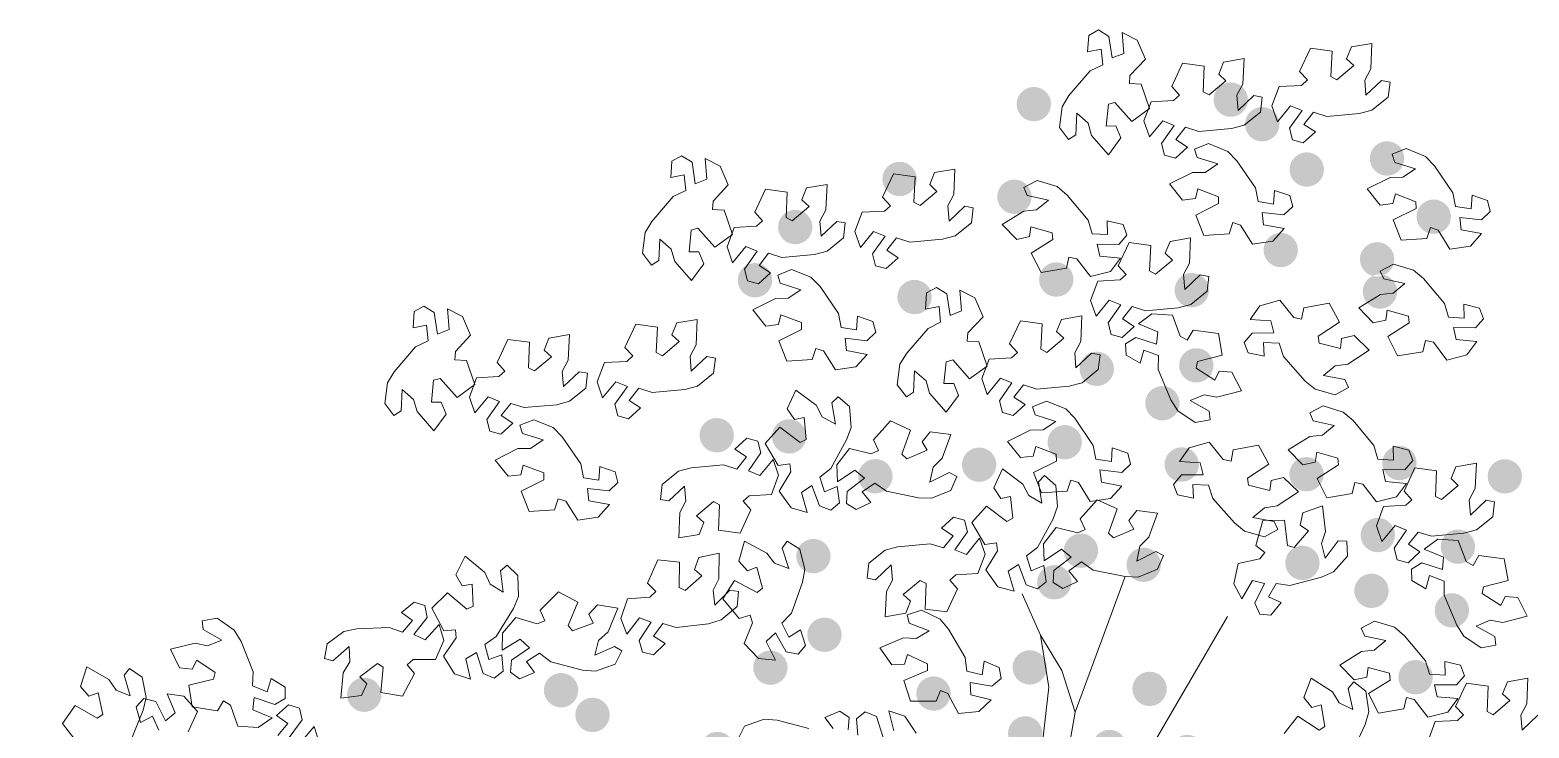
# Model space of a CAD drawing. Header units: millimetres. Extents: x 935 to 13922, y 3203 to 7816.
# Drawn here: x 5801.2 to 5955.5, y 3339.5 to 3411.3 of the extents above; entities that cross this region are included whole.
import ezdxf

# ---------------------------------------------------------------- set-up
doc = ezdxf.new("R2010")
doc.units = ezdxf.units.MM
doc.layers.add('ALBERI frutti - Fruit', color=7, linetype='Continuous', lineweight=5, true_color=0xfd8930)
doc.layers.add('Albero_tronco', color=7, linetype='Continuous', lineweight=5, true_color=0x846648)
doc.layers.add('ALBERO - TREE', color=96, linetype='Continuous', lineweight=5)

msp = doc.modelspace()

# ---------------------------------------------------------------- hatches: boundary and pattern name
at = {"layer": 'ALBERI frutti - Fruit', "lineweight": 30}
h = msp.add_hatch(color=256, dxfattribs=at)
h.dxf.hatch_style = 1
edge = h.paths.add_edge_path()
edge.add_arc((5879.35, 3369.49), 1.77, 0, 360)
edge = h.paths.add_edge_path()
edge.add_arc((5871.9, 3369.61), 1.77, 0, 360)
edge = h.paths.add_edge_path()
edge.add_arc((5881.85, 3357.17), 1.77, 0, 360)
edge = h.paths.add_edge_path()
edge.add_arc((5882.99, 3349.08), 1.77, 0, 360)
edge = h.paths.add_edge_path()
edge.add_arc((5906.65, 3354.48), 1.77, 0, 360)
edge = h.paths.add_edge_path()
edge.add_arc((5909.39, 3357.73), 1.77, 0, 360)
edge = h.paths.add_edge_path()
edge.add_arc((5894.21, 3343.03), 1.77, 0, 360)
edge = h.paths.add_edge_path()
edge.add_arc((5899.33, 3332.18), 1.77, 0, 360)
edge = h.paths.add_edge_path()
edge.add_arc((5903.65, 3338.93), 1.77, 0, 360)
edge = h.paths.add_edge_path()
edge.add_arc((5904.12, 3345.72), 1.77, 0, 360)
edge = h.paths.add_edge_path()
edge.add_arc((5939.3, 3353.6), 1.77, 0, 360)
edge = h.paths.add_edge_path()
edge.add_arc((5943.84, 3344.71), 1.77, 0, 360)
edge = h.paths.add_edge_path()
edge.add_arc((5947.58, 3351.59), 1.77, 0, 360)
edge = h.paths.add_edge_path()
edge.add_arc((5948.2, 3358.14), 1.77, 0, 360)
edge = h.paths.add_edge_path()
edge.add_arc((5939.95, 3359.34), 1.77, 0, 360)
edge = h.paths.add_edge_path()
edge.add_arc((5953.03, 3365.38), 1.77, 0, 360)
edge = h.paths.add_edge_path()
edge.add_arc((5942.18, 3366.75), 1.77, 0, 360)
edge = h.paths.add_edge_path()
edge.add_arc((5932.61, 3365.6), 1.77, 0, 360)
edge = h.paths.add_edge_path()
edge.add_arc((5917.78, 3372.9), 1.77, 0, 360)
edge = h.paths.add_edge_path()
edge.add_arc((5921.27, 3376.8), 1.77, 0, 360)
edge = h.paths.add_edge_path()
edge.add_arc((5940.17, 3384.4), 1.77, 0, 360)
edge = h.paths.add_edge_path()
edge.add_arc((5945.71, 3392.1), 1.77, 0, 360)
edge = h.paths.add_edge_path()
edge.add_arc((5939.88, 3387.71), 1.77, 0, 360)
edge = h.paths.add_edge_path()
edge.add_arc((5929.96, 3388.67), 1.77, 0, 360)
edge = h.paths.add_edge_path()
edge.add_arc((5924.81, 3404.14), 1.77, 0, 360)
edge = h.paths.add_edge_path()
edge.add_arc((5928.05, 3401.61), 1.77, 0, 360)
edge = h.paths.add_edge_path()
edge.add_arc((5932.64, 3396.95), 1.77, 0, 360)
edge = h.paths.add_edge_path()
edge.add_arc((5940.9, 3398.09), 1.77, 0, 360)
edge = h.paths.add_edge_path()
edge.add_arc((5902.54, 3394.15), 1.77, 0, 360)
edge = h.paths.add_edge_path()
edge.add_arc((5906.85, 3385.63), 1.77, 0, 360)
edge = h.paths.add_edge_path()
edge.add_arc((5911.02, 3376.44), 1.77, 0, 360)
edge = h.paths.add_edge_path()
edge.add_arc((5920.8, 3384.54), 1.77, 0, 360)
edge = h.paths.add_edge_path()
edge.add_arc((5898.91, 3366.58), 1.77, 0, 360)
edge = h.paths.add_edge_path()
edge.add_arc((5907.72, 3368.89), 1.77, 0, 360)
edge = h.paths.add_edge_path()
edge.add_arc((5915.85, 3356.28), 1.77, 0, 360)
edge = h.paths.add_edge_path()
edge.add_arc((5916.46, 3343.51), 1.77, 0, 360)
edge = h.paths.add_edge_path()
edge.add_arc((5920.34, 3337.01), 1.77, 0, 360)
edge = h.paths.add_edge_path()
edge.add_arc((5930.28, 3334.83), 1.77, 0, 360)
edge = h.paths.add_edge_path()
edge.add_arc((5920.91, 3327.54), 1.77, 0, 360)
edge = h.paths.add_edge_path()
edge.add_arc((5912.33, 3337.53), 1.77, 0, 360)
edge = h.paths.add_edge_path()
edge.add_arc((5911.01, 3329.88), 1.77, 0, 360)
edge = h.paths.add_edge_path()
edge.add_arc((5888.23, 3365.39), 1.77, 0, 360)
edge = h.paths.add_edge_path()
edge.add_arc((5919.76, 3366.6), 1.77, 0, 360)
edge = h.paths.add_edge_path()
edge.add_arc((5932.19, 3356.47), 1.77, 0, 360)
edge = h.paths.add_edge_path()
edge.add_arc((5879.98, 3391.03), 1.77, 0, 360)
edge = h.paths.add_edge_path()
edge.add_arc((5875.83, 3385.56), 1.77, 0, 360)
edge = h.paths.add_edge_path()
edge.add_arc((5892.26, 3383.83), 1.77, 0, 360)
edge = h.paths.add_edge_path()
edge.add_arc((5890.72, 3395.98), 1.77, 0, 360)
edge = h.paths.add_edge_path()
edge.add_arc((5904.54, 3403.68), 1.77, 0, 360)
edge = h.paths.add_edge_path()
edge.add_arc((5877.42, 3345.69), 1.77, 0, 360)
h = msp.add_hatch(color=256, dxfattribs=at)
h.dxf.hatch_style = 1
edge = h.paths.add_edge_path()
edge.add_arc((5810.41, 3308.72), 1.77, 0, 360)
edge = h.paths.add_edge_path()
edge.add_arc((5802.96, 3308.83), 1.77, 0, 360)
edge = h.paths.add_edge_path()
edge.add_arc((5812.91, 3296.4), 1.77, 0, 360)
edge = h.paths.add_edge_path()
edge.add_arc((5814.05, 3288.3), 1.77, 0, 360)
edge = h.paths.add_edge_path()
edge.add_arc((5837.71, 3293.7), 1.77, 0, 360)
edge = h.paths.add_edge_path()
edge.add_arc((5840.45, 3296.95), 1.77, 0, 360)
edge = h.paths.add_edge_path()
edge.add_arc((5825.27, 3282.25), 1.77, 0, 360)
edge = h.paths.add_edge_path()
edge.add_arc((5830.4, 3271.41), 1.77, 0, 360)
edge = h.paths.add_edge_path()
edge.add_arc((5834.71, 3278.16), 1.77, 0, 360)
edge = h.paths.add_edge_path()
edge.add_arc((5835.19, 3284.94), 1.77, 0, 360)
edge = h.paths.add_edge_path()
edge.add_arc((5870.36, 3292.83), 1.77, 0, 360)
edge = h.paths.add_edge_path()
edge.add_arc((5874.9, 3283.94), 1.77, 0, 360)
edge = h.paths.add_edge_path()
edge.add_arc((5878.64, 3290.81), 1.77, 0, 360)
edge = h.paths.add_edge_path()
edge.add_arc((5879.26, 3297.36), 1.77, 0, 360)
edge = h.paths.add_edge_path()
edge.add_arc((5871.01, 3298.56), 1.77, 0, 360)
edge = h.paths.add_edge_path()
edge.add_arc((5884.09, 3304.61), 1.77, 0, 360)
edge = h.paths.add_edge_path()
edge.add_arc((5873.24, 3305.97), 1.77, 0, 360)
edge = h.paths.add_edge_path()
edge.add_arc((5863.67, 3304.83), 1.77, 0, 360)
edge = h.paths.add_edge_path()
edge.add_arc((5848.85, 3312.13), 1.77, 0, 360)
edge = h.paths.add_edge_path()
edge.add_arc((5852.33, 3316.02), 1.77, 0, 360)
edge = h.paths.add_edge_path()
edge.add_arc((5871.23, 3323.63), 1.77, 0, 360)
edge = h.paths.add_edge_path()
edge.add_arc((5876.77, 3331.33), 1.77, 0, 360)
edge = h.paths.add_edge_path()
edge.add_arc((5870.94, 3326.93), 1.77, 0, 360)
edge = h.paths.add_edge_path()
edge.add_arc((5861.02, 3327.89), 1.77, 0, 360)
edge = h.paths.add_edge_path()
edge.add_arc((5855.87, 3343.37), 1.77, 0, 360)
edge = h.paths.add_edge_path()
edge.add_arc((5859.11, 3340.83), 1.77, 0, 360)
edge = h.paths.add_edge_path()
edge.add_arc((5863.71, 3336.18), 1.77, 0, 360)
edge = h.paths.add_edge_path()
edge.add_arc((5871.96, 3337.32), 1.77, 0, 360)
edge = h.paths.add_edge_path()
edge.add_arc((5833.6, 3333.37), 1.77, 0, 360)
edge = h.paths.add_edge_path()
edge.add_arc((5837.91, 3324.85), 1.77, 0, 360)
edge = h.paths.add_edge_path()
edge.add_arc((5842.08, 3315.66), 1.77, 0, 360)
edge = h.paths.add_edge_path()
edge.add_arc((5851.86, 3323.76), 1.77, 0, 360)
edge = h.paths.add_edge_path()
edge.add_arc((5829.98, 3305.81), 1.77, 0, 360)
edge = h.paths.add_edge_path()
edge.add_arc((5838.78, 3308.11), 1.77, 0, 360)
edge = h.paths.add_edge_path()
edge.add_arc((5846.91, 3295.51), 1.77, 0, 360)
edge = h.paths.add_edge_path()
edge.add_arc((5847.52, 3282.73), 1.77, 0, 360)
edge = h.paths.add_edge_path()
edge.add_arc((5851.4, 3276.24), 1.77, 0, 360)
edge = h.paths.add_edge_path()
edge.add_arc((5861.34, 3274.06), 1.77, 0, 360)
edge = h.paths.add_edge_path()
edge.add_arc((5851.97, 3266.76), 1.77, 0, 360)
edge = h.paths.add_edge_path()
edge.add_arc((5843.39, 3276.76), 1.77, 0, 360)
edge = h.paths.add_edge_path()
edge.add_arc((5842.07, 3269.11), 1.77, 0, 360)
edge = h.paths.add_edge_path()
edge.add_arc((5819.3, 3304.62), 1.77, 0, 360)
edge = h.paths.add_edge_path()
edge.add_arc((5850.82, 3305.83), 1.77, 0, 360)
edge = h.paths.add_edge_path()
edge.add_arc((5863.26, 3295.69), 1.77, 0, 360)
edge = h.paths.add_edge_path()
edge.add_arc((5811.04, 3330.25), 1.77, 0, 360)
edge = h.paths.add_edge_path()
edge.add_arc((5806.89, 3324.79), 1.77, 0, 360)
edge = h.paths.add_edge_path()
edge.add_arc((5823.32, 3323.05), 1.77, 0, 360)
edge = h.paths.add_edge_path()
edge.add_arc((5821.78, 3335.21), 1.77, 0, 360)
edge = h.paths.add_edge_path()
edge.add_arc((5835.61, 3342.91), 1.77, 0, 360)
edge = h.paths.add_edge_path()
edge.add_arc((5808.49, 3284.91), 1.77, 0, 360)

# ---------------------------------------------------------------- linework, layer by layer
at = {"layer": 'ALBERO - TREE', "lineweight": 9}
for points in [[(5907.18, 3401.27), (5907.45, 3403.4), (5908.14, 3404.56), (5910.34, 3407.11), (5911.63, 3407.74), (5911.48, 3409.34), (5910.08, 3409.07), (5910.19, 3410.75), (5911.21, 3411.31), (5912.27, 3410.65), (5912.27, 3410.65), (5912.61, 3408.43), (5913.79, 3408.9), (5913.63, 3411.04), (5915.17, 3410.25), (5916.02, 3408.3), (5914.44, 3406.62), (5914.39, 3405.79), (5915.58, 3405.72), (5915.58, 3405.72), (5916.44, 3403.23), (5914.62, 3401.89), (5912.89, 3403.86), (5912.21, 3403.66), (5911.97, 3401.41), (5912.99, 3401.43), (5913.49, 3400.2), (5912.22, 3398.47), (5910.49, 3400.44), (5910.13, 3401.71), (5908.96, 3402.74), (5908.86, 3400.52), (5908.11, 3400.04)], [(5941.03, 3404.41), (5939.35, 3403.07), (5938.05, 3402.72), (5934.7, 3402.42), (5933.33, 3402.86), (5932.34, 3401.6), (5933.52, 3400.82), (5932.28, 3399.69), (5931.16, 3399.99), (5930.85, 3401.2), (5930.85, 3401.2), (5932.15, 3403.04), (5930.97, 3403.52), (5929.61, 3401.87), (5929.04, 3403.51), (5929.79, 3405.5), (5932.09, 3405.61), (5932.7, 3406.17), (5931.9, 3407.05), (5931.9, 3407.05), (5933.01, 3409.44), (5935.25, 3409.14), (5935.13, 3406.52), (5935.75, 3406.19), (5937.49, 3407.65), (5936.74, 3408.34), (5937.24, 3409.57), (5939.35, 3409.93), (5939.22, 3407.31), (5938.6, 3406.15), (5938.73, 3404.6), (5940.34, 3406.12), (5941.21, 3405.95)], [(5927.87, 3402.85), (5926.19, 3401.51), (5924.89, 3401.16), (5921.54, 3400.85), (5920.17, 3401.3), (5919.17, 3400.04), (5920.36, 3399.26), (5919.12, 3398.13), (5918, 3398.43), (5917.69, 3399.64), (5917.69, 3399.64), (5918.99, 3401.48), (5917.81, 3401.96), (5916.44, 3400.31), (5915.88, 3401.95), (5916.63, 3403.93), (5918.92, 3404.05), (5919.54, 3404.61), (5918.73, 3405.49), (5918.73, 3405.49), (5919.85, 3407.88), (5922.09, 3407.58), (5921.97, 3404.96), (5922.59, 3404.63), (5924.32, 3406.08), (5923.58, 3406.78), (5924.07, 3408.01), (5926.18, 3408.37), (5926.06, 3405.75), (5925.44, 3404.59), (5925.57, 3403.03), (5927.18, 3404.56), (5928.05, 3404.39)], [(5864.25, 3388.33), (5864.52, 3390.46), (5865.22, 3391.62), (5867.42, 3394.16), (5868.71, 3394.8), (5868.55, 3396.39), (5867.16, 3396.13), (5867.27, 3397.8), (5868.28, 3398.37), (5869.35, 3397.71), (5869.35, 3397.71), (5869.69, 3395.49), (5870.87, 3395.96), (5870.7, 3398.1), (5872.25, 3397.31), (5873.09, 3395.36), (5871.52, 3393.68), (5871.46, 3392.85), (5872.66, 3392.78), (5872.66, 3392.78), (5873.51, 3390.28), (5871.7, 3388.95), (5869.96, 3390.91), (5869.28, 3390.72), (5869.05, 3388.47), (5870.07, 3388.48), (5870.56, 3387.26), (5869.3, 3385.53), (5867.57, 3387.5), (5867.21, 3388.76), (5866.03, 3389.8), (5865.93, 3387.58), (5865.19, 3387.1)], [(5922.53, 3399.62), (5924.51, 3398.81), (5925.45, 3397.84), (5927.35, 3395.06), (5927.63, 3393.65), (5929.21, 3393.39), (5929.32, 3394.8), (5930.9, 3394.27), (5931.19, 3393.15), (5930.28, 3392.29), (5930.28, 3392.29), (5928.04, 3392.53), (5928.19, 3391.26), (5930.3, 3390.88), (5929.14, 3389.59), (5927.04, 3389.27), (5925.83, 3391.22), (5925.03, 3391.49), (5924.66, 3390.35), (5924.66, 3390.35), (5922.03, 3390.17), (5921.21, 3392.27), (5923.55, 3393.44), (5923.54, 3394.14), (5921.42, 3394.95), (5921.18, 3393.96), (5919.86, 3393.8), (5918.52, 3395.47), (5920.87, 3396.63), (5922.18, 3396.65), (5923.48, 3397.52), (5921.37, 3398.19), (5921.09, 3399.03)], [(5942.86, 3399.11), (5944.85, 3398.3), (5945.79, 3397.33), (5947.69, 3394.56), (5947.96, 3393.14), (5949.55, 3392.89), (5949.65, 3394.3), (5951.24, 3393.76), (5951.52, 3392.64), (5950.62, 3391.78), (5950.62, 3391.78), (5948.38, 3392.02), (5948.53, 3390.76), (5950.64, 3390.37), (5949.48, 3389.08), (5947.38, 3388.76), (5946.16, 3390.72), (5945.37, 3390.98), (5945, 3389.85), (5945, 3389.85), (5942.37, 3389.67), (5941.54, 3391.76), (5943.89, 3392.93), (5943.88, 3393.64), (5941.76, 3394.44), (5941.51, 3393.45), (5940.2, 3393.29), (5938.86, 3394.96), (5941.21, 3396.13), (5942.52, 3396.15), (5943.82, 3397.02), (5941.7, 3397.68), (5941.43, 3398.53)], [(5898.11, 3391.47), (5896.43, 3390.13), (5895.13, 3389.78), (5891.78, 3389.47), (5890.41, 3389.92), (5889.41, 3388.66), (5890.59, 3387.88), (5889.35, 3386.75), (5888.24, 3387.05), (5887.92, 3388.26), (5887.92, 3388.26), (5889.23, 3390.1), (5888.05, 3390.58), (5886.68, 3388.93), (5886.12, 3390.57), (5886.86, 3392.55), (5889.16, 3392.67), (5889.78, 3393.23), (5888.97, 3394.11), (5888.97, 3394.11), (5890.09, 3396.5), (5892.32, 3396.2), (5892.2, 3393.58), (5892.83, 3393.25), (5894.56, 3394.7), (5893.82, 3395.4), (5894.31, 3396.63), (5896.42, 3396.99), (5896.3, 3394.37), (5895.68, 3393.21), (5895.81, 3391.65), (5897.42, 3393.18), (5898.29, 3393.01)], [(5884.94, 3389.91), (5883.27, 3388.56), (5881.96, 3388.22), (5878.61, 3387.91), (5877.24, 3388.35), (5876.25, 3387.09), (5877.43, 3386.32), (5876.19, 3385.19), (5875.07, 3385.49), (5874.76, 3386.7), (5874.76, 3386.7), (5876.06, 3388.54), (5874.88, 3389.02), (5873.52, 3387.36), (5872.96, 3389), (5873.7, 3390.99), (5876, 3391.11), (5876.62, 3391.67), (5875.81, 3392.55), (5875.81, 3392.55), (5876.93, 3394.94), (5879.16, 3394.63), (5879.04, 3392.02), (5879.66, 3391.68), (5881.4, 3393.14), (5880.65, 3393.84), (5881.15, 3395.06), (5883.26, 3395.42), (5883.14, 3392.81), (5882.52, 3391.65), (5882.65, 3390.09), (5884.26, 3391.61), (5885.13, 3391.45)], [(5904.88, 3395.81), (5906.94, 3395.19), (5907.97, 3394.31), (5910.12, 3391.73), (5910.53, 3390.35), (5912.13, 3390.25), (5912.1, 3391.66), (5913.73, 3391.28), (5914.12, 3390.19), (5913.3, 3389.25), (5913.3, 3389.25), (5911.05, 3389.27), (5911.32, 3388.03), (5913.46, 3387.84), (5912.43, 3386.45), (5910.37, 3385.94), (5908.97, 3387.76), (5908.16, 3387.95), (5907.89, 3386.79), (5907.89, 3386.79), (5905.29, 3386.35), (5904.27, 3388.36), (5906.49, 3389.75), (5906.42, 3390.45), (5904.23, 3391.05), (5904.08, 3390.05), (5902.79, 3389.76), (5901.29, 3391.29), (5903.52, 3392.68), (5904.83, 3392.82), (5906.04, 3393.81), (5903.87, 3394.27), (5903.51, 3395.09)], [(5922.37, 3384.42), (5920.69, 3383.07), (5919.39, 3382.72), (5916.04, 3382.41), (5914.67, 3382.84), (5913.68, 3381.58), (5914.86, 3380.81), (5913.63, 3379.68), (5912.51, 3379.98), (5912.19, 3381.19), (5912.19, 3381.19), (5913.49, 3383.03), (5912.31, 3383.51), (5910.95, 3381.85), (5910.38, 3383.49), (5911.12, 3385.48), (5913.42, 3385.6), (5914.04, 3386.16), (5913.23, 3387.04), (5913.23, 3387.04), (5914.34, 3389.43), (5916.57, 3389.13), (5916.46, 3386.51), (5917.08, 3386.18), (5918.81, 3387.64), (5918.07, 3388.34), (5918.56, 3389.56), (5920.67, 3389.93), (5920.55, 3387.31), (5919.94, 3386.15), (5920.07, 3384.59), (5921.68, 3386.12), (5922.55, 3385.96)], [(5879.6, 3386.68), (5881.59, 3385.87), (5882.53, 3384.9), (5884.42, 3382.12), (5884.7, 3380.71), (5886.29, 3380.45), (5886.39, 3381.86), (5887.98, 3381.33), (5888.26, 3380.2), (5887.36, 3379.34), (5887.36, 3379.34), (5885.12, 3379.59), (5885.27, 3378.32), (5887.38, 3377.93), (5886.22, 3376.64), (5884.12, 3376.33), (5882.9, 3378.28), (5882.11, 3378.55), (5881.73, 3377.41), (5881.73, 3377.41), (5879.11, 3377.23), (5878.28, 3379.33), (5880.63, 3380.49), (5880.62, 3381.2), (5878.5, 3382.01), (5878.25, 3381.02), (5876.94, 3380.85), (5875.6, 3382.52), (5877.94, 3383.69), (5879.26, 3383.71), (5880.56, 3384.58), (5878.44, 3385.25), (5878.17, 3386.09)], [(5941.58, 3387.22), (5943.64, 3386.61), (5944.67, 3385.73), (5946.82, 3383.15), (5947.23, 3381.77), (5948.83, 3381.66), (5948.8, 3383.08), (5950.43, 3382.7), (5950.82, 3381.6), (5950, 3380.66), (5950, 3380.66), (5947.75, 3380.69), (5948.02, 3379.45), (5950.16, 3379.26), (5949.13, 3377.87), (5947.07, 3377.35), (5945.67, 3379.18), (5944.86, 3379.37), (5944.59, 3378.2), (5944.59, 3378.2), (5941.99, 3377.77), (5940.97, 3379.78), (5943.19, 3381.17), (5943.12, 3381.87), (5940.93, 3382.47), (5940.78, 3381.46), (5939.49, 3381.18), (5937.99, 3382.71), (5940.22, 3384.09), (5941.53, 3384.24), (5942.74, 3385.23), (5940.57, 3385.69), (5940.21, 3386.5)], [(5890.48, 3374.78), (5890.75, 3376.91), (5891.45, 3378.07), (5893.65, 3380.61), (5894.94, 3381.25), (5894.78, 3382.84), (5893.39, 3382.58), (5893.5, 3384.25), (5894.51, 3384.82), (5895.58, 3384.16), (5895.58, 3384.16), (5895.92, 3381.94), (5897.1, 3382.41), (5896.93, 3384.55), (5898.48, 3383.76), (5899.32, 3381.81), (5897.75, 3380.13), (5897.69, 3379.3), (5898.89, 3379.23), (5898.89, 3379.23), (5899.74, 3376.73), (5897.93, 3375.4), (5896.19, 3377.36), (5895.52, 3377.17), (5895.28, 3374.92), (5896.3, 3374.93), (5896.79, 3373.71), (5895.53, 3371.98), (5893.8, 3373.95), (5893.44, 3375.21), (5892.26, 3376.25), (5892.16, 3374.03), (5891.42, 3373.55)], [(5837.72, 3372.87), (5837.99, 3375), (5838.69, 3376.15), (5840.89, 3378.7), (5842.18, 3379.33), (5842.02, 3380.93), (5840.63, 3380.67), (5840.74, 3382.34), (5841.75, 3382.9), (5842.82, 3382.25), (5842.82, 3382.25), (5843.16, 3380.02), (5844.34, 3380.49), (5844.17, 3382.63), (5845.72, 3381.84), (5846.56, 3379.9), (5844.99, 3378.22), (5844.93, 3377.38), (5846.13, 3377.31), (5846.13, 3377.31), (5846.98, 3374.82), (5845.17, 3373.48), (5843.43, 3375.45), (5842.75, 3375.26), (5842.52, 3373), (5843.54, 3373.02), (5844.03, 3371.79), (5842.77, 3370.07), (5841.04, 3372.04), (5840.68, 3373.3), (5839.5, 3374.33), (5839.4, 3372.12), (5838.66, 3371.63)], [(5935.57, 3373.77), (5933.5, 3374.34), (5932.46, 3375.19), (5930.24, 3377.72), (5929.79, 3379.09), (5928.19, 3379.15), (5928.25, 3377.74), (5926.61, 3378.08), (5926.2, 3379.16), (5927, 3380.12), (5927, 3380.12), (5929.25, 3380.15), (5928.94, 3381.39), (5926.8, 3381.52), (5927.8, 3382.94), (5929.85, 3383.5), (5931.29, 3381.71), (5932.11, 3381.54), (5932.34, 3382.71), (5932.34, 3382.71), (5934.93, 3383.21), (5936, 3381.23), (5933.81, 3379.79), (5933.91, 3379.09), (5936.11, 3378.54), (5936.23, 3379.55), (5937.52, 3379.87), (5939.05, 3378.37), (5936.86, 3376.94), (5935.56, 3376.76), (5934.37, 3375.74), (5936.55, 3375.33), (5936.93, 3374.53)], [(5871.57, 3376.01), (5869.9, 3374.66), (5868.6, 3374.32), (5865.25, 3374.01), (5863.88, 3374.45), (5862.88, 3373.19), (5864.06, 3372.42), (5862.82, 3371.29), (5861.71, 3371.59), (5861.39, 3372.8), (5861.39, 3372.8), (5862.7, 3374.64), (5861.52, 3375.12), (5860.15, 3373.46), (5859.59, 3375.1), (5860.33, 3377.09), (5862.63, 3377.21), (5863.25, 3377.77), (5862.44, 3378.65), (5862.44, 3378.65), (5863.56, 3381.04), (5865.79, 3380.73), (5865.67, 3378.12), (5866.3, 3377.78), (5868.03, 3379.24), (5867.29, 3379.94), (5867.78, 3381.16), (5869.89, 3381.52), (5869.77, 3378.91), (5869.15, 3377.75), (5869.28, 3376.19), (5870.89, 3377.71), (5871.76, 3377.55)], [(5911.17, 3376.36), (5909.5, 3375.01), (5908.19, 3374.67), (5904.84, 3374.36), (5903.48, 3374.8), (5902.48, 3373.54), (5903.66, 3372.77), (5902.42, 3371.64), (5901.3, 3371.94), (5900.99, 3373.15), (5900.99, 3373.15), (5902.29, 3374.99), (5901.11, 3375.47), (5899.75, 3373.81), (5899.19, 3375.45), (5899.93, 3377.44), (5902.23, 3377.56), (5902.85, 3378.12), (5902.04, 3379), (5902.04, 3379), (5903.16, 3381.39), (5905.39, 3381.09), (5905.27, 3378.47), (5905.89, 3378.13), (5907.63, 3379.59), (5906.88, 3380.29), (5907.38, 3381.51), (5909.49, 3381.88), (5909.37, 3379.26), (5908.75, 3378.1), (5908.88, 3376.54), (5910.49, 3378.06), (5911.36, 3377.9)], [(5921.15, 3370.93), (5919.37, 3372.12), (5918.65, 3373.26), (5917.35, 3376.37), (5917.36, 3377.8), (5915.86, 3378.38), (5915.47, 3377.01), (5914.03, 3377.86), (5913.98, 3379.02), (5915.04, 3379.68), (5915.04, 3379.68), (5917.18, 3378.99), (5917.29, 3380.26), (5915.3, 3381.06), (5916.69, 3382.09), (5918.81, 3381.98), (5919.61, 3379.82), (5920.33, 3379.4), (5920.93, 3380.43), (5920.93, 3380.43), (5923.54, 3380.08), (5923.93, 3377.86), (5921.39, 3377.19), (5921.26, 3376.5), (5923.18, 3375.28), (5923.62, 3376.2), (5924.93, 3376.09), (5925.91, 3374.19), (5923.38, 3373.52), (5922.09, 3373.76), (5920.64, 3373.17), (5922.58, 3372.1), (5922.68, 3371.21)], [(5858.41, 3374.44), (5856.74, 3373.1), (5855.43, 3372.75), (5852.08, 3372.45), (5850.71, 3372.89), (5849.72, 3371.63), (5850.9, 3370.85), (5849.66, 3369.73), (5848.54, 3370.03), (5848.23, 3371.24), (5848.23, 3371.24), (5849.53, 3373.07), (5848.35, 3373.56), (5846.99, 3371.9), (5846.43, 3373.54), (5847.17, 3375.53), (5849.47, 3375.64), (5850.09, 3376.21), (5849.28, 3377.09), (5849.28, 3377.09), (5850.4, 3379.47), (5852.63, 3379.17), (5852.51, 3376.55), (5853.13, 3376.22), (5854.87, 3377.68), (5854.12, 3378.37), (5854.62, 3379.6), (5856.73, 3379.96), (5856.61, 3377.34), (5855.99, 3376.18), (5856.12, 3374.63), (5857.73, 3376.15), (5858.6, 3375.98)], [(5885.55, 3372.55), (5885.72, 3370.41), (5885.27, 3369.14), (5883.64, 3366.19), (5882.5, 3365.31), (5882.98, 3363.78), (5884.29, 3364.32), (5884.53, 3362.66), (5883.65, 3361.9), (5882.47, 3362.33), (5882.47, 3362.33), (5881.69, 3364.44), (5880.62, 3363.73), (5881.22, 3361.67), (5879.55, 3362.13), (5878.33, 3363.87), (5879.53, 3365.83), (5879.41, 3366.66), (5878.23, 3366.49), (5878.23, 3366.49), (5876.88, 3368.75), (5878.39, 3370.43), (5880.49, 3368.86), (5881.11, 3369.18), (5880.88, 3371.44), (5879.89, 3371.22), (5879.15, 3372.32), (5880.04, 3374.26), (5882.14, 3372.69), (5882.75, 3371.52), (5884.11, 3370.75), (5883.75, 3372.94), (5884.38, 3373.57)], [(5905.83, 3373.13), (5907.82, 3372.32), (5908.76, 3371.35), (5910.65, 3368.57), (5910.93, 3367.16), (5912.52, 3366.9), (5912.62, 3368.31), (5914.21, 3367.78), (5914.49, 3366.65), (5913.59, 3365.79), (5913.59, 3365.79), (5911.35, 3366.04), (5911.5, 3364.77), (5913.61, 3364.38), (5912.45, 3363.1), (5910.35, 3362.78), (5909.13, 3364.73), (5908.34, 3365), (5907.97, 3363.86), (5907.97, 3363.86), (5905.34, 3363.68), (5904.51, 3365.78), (5906.86, 3366.95), (5906.85, 3367.65), (5904.73, 3368.46), (5904.48, 3367.47), (5903.17, 3367.31), (5901.83, 3368.97), (5904.17, 3370.14), (5905.49, 3370.16), (5906.79, 3371.03), (5904.67, 3371.7), (5904.4, 3372.54)], [(5934.31, 3372.62), (5936.37, 3372), (5937.4, 3371.12), (5939.55, 3368.54), (5939.96, 3367.16), (5941.56, 3367.06), (5941.53, 3368.47), (5943.16, 3368.09), (5943.55, 3367), (5942.73, 3366.05), (5942.73, 3366.05), (5940.48, 3366.08), (5940.75, 3364.84), (5942.89, 3364.65), (5941.86, 3363.26), (5939.8, 3362.75), (5938.4, 3364.57), (5937.59, 3364.76), (5937.32, 3363.6), (5937.32, 3363.6), (5934.72, 3363.16), (5933.7, 3365.17), (5935.92, 3366.56), (5935.85, 3367.26), (5933.66, 3367.86), (5933.51, 3366.85), (5932.22, 3366.57), (5930.72, 3368.1), (5932.95, 3369.49), (5934.26, 3369.63), (5935.47, 3370.62), (5933.3, 3371.08), (5932.94, 3371.9)], [(5853.07, 3371.21), (5855.06, 3370.4), (5856, 3369.43), (5857.89, 3366.66), (5858.17, 3365.24), (5859.76, 3364.99), (5859.86, 3366.4), (5861.45, 3365.86), (5861.73, 3364.74), (5860.83, 3363.88), (5860.83, 3363.88), (5858.59, 3364.12), (5858.74, 3362.86), (5860.85, 3362.47), (5859.69, 3361.18), (5857.59, 3360.86), (5856.37, 3362.82), (5855.58, 3363.08), (5855.2, 3361.95), (5855.2, 3361.95), (5852.58, 3361.76), (5851.75, 3363.86), (5854.1, 3365.03), (5854.09, 3365.74), (5851.97, 3366.54), (5851.72, 3365.55), (5850.41, 3365.39), (5849.07, 3367.06), (5851.41, 3368.23), (5852.73, 3368.25), (5854.03, 3369.12), (5851.91, 3369.78), (5851.64, 3370.63)], [(5896, 3363.94), (5894.01, 3363.14), (5892.66, 3363.18), (5889.36, 3363.86), (5888.18, 3364.69), (5886.86, 3363.77), (5887.77, 3362.68), (5886.25, 3361.96), (5885.27, 3362.58), (5885.33, 3363.82), (5885.33, 3363.82), (5887.1, 3365.2), (5886.12, 3366.01), (5884.33, 3364.82), (5884.27, 3366.55), (5885.56, 3368.24), (5887.79, 3367.68), (5888.55, 3368.04), (5888.03, 3369.12), (5888.03, 3369.12), (5889.79, 3371.08), (5891.84, 3370.14), (5890.96, 3367.67), (5891.46, 3367.17), (5893.55, 3368.06), (5893.04, 3368.94), (5893.87, 3369.97), (5895.99, 3369.7), (5895.11, 3367.24), (5894.18, 3366.31), (5893.85, 3364.78), (5895.84, 3365.77), (5896.62, 3365.36)], [(5866.28, 3364.55), (5867.95, 3365.9), (5869.25, 3366.25), (5872.6, 3366.57), (5873.97, 3366.13), (5874.96, 3367.39), (5873.77, 3368.17), (5875.01, 3369.3), (5876.13, 3369), (5876.45, 3367.79), (5876.45, 3367.79), (5875.15, 3365.95), (5876.33, 3365.47), (5877.69, 3367.13), (5878.26, 3365.5), (5877.52, 3363.5), (5875.22, 3363.38), (5874.61, 3362.82), (5875.42, 3361.94), (5875.42, 3361.94), (5874.31, 3359.55), (5872.07, 3359.84), (5872.19, 3362.46), (5871.56, 3362.79), (5869.83, 3361.33), (5870.58, 3360.64), (5870.09, 3359.41), (5867.98, 3359.04), (5868.09, 3361.66), (5868.71, 3362.82), (5868.57, 3364.38), (5866.97, 3362.85), (5866.1, 3363.01)], [(5928.3, 3359.16), (5926.23, 3359.73), (5925.19, 3360.58), (5922.97, 3363.11), (5922.52, 3364.48), (5920.92, 3364.54), (5920.98, 3363.13), (5919.34, 3363.47), (5918.93, 3364.55), (5919.73, 3365.52), (5919.73, 3365.52), (5921.98, 3365.54), (5921.67, 3366.78), (5919.53, 3366.91), (5920.53, 3368.33), (5922.58, 3368.9), (5924.02, 3367.11), (5924.84, 3366.93), (5925.07, 3368.11), (5925.07, 3368.11), (5927.66, 3368.6), (5928.73, 3366.62), (5926.54, 3365.18), (5926.64, 3364.48), (5928.84, 3363.93), (5928.96, 3364.94), (5930.25, 3365.26), (5931.78, 3363.77), (5929.59, 3362.33), (5928.29, 3362.15), (5927.1, 3361.13), (5929.28, 3360.72), (5929.66, 3359.92)], [(5906.82, 3364.43), (5906.99, 3362.29), (5906.54, 3361.02), (5904.91, 3358.07), (5903.78, 3357.19), (5904.26, 3355.66), (5905.56, 3356.2), (5905.8, 3354.54), (5904.92, 3353.79), (5903.75, 3354.21), (5903.75, 3354.21), (5902.96, 3356.32), (5901.9, 3355.62), (5902.5, 3353.55), (5900.82, 3354.02), (5899.6, 3355.75), (5900.8, 3357.71), (5900.68, 3358.54), (5899.5, 3358.37), (5899.5, 3358.37), (5898.16, 3360.63), (5899.66, 3362.31), (5901.76, 3360.74), (5902.38, 3361.07), (5902.15, 3363.32), (5901.16, 3363.1), (5900.43, 3364.2), (5901.31, 3366.14), (5903.41, 3364.57), (5904.02, 3363.4), (5905.38, 3362.63), (5905.03, 3364.82), (5905.65, 3365.45)], [(5951.8, 3361.22), (5950.12, 3359.88), (5948.82, 3359.53), (5945.47, 3359.21), (5944.1, 3359.65), (5943.11, 3358.39), (5944.29, 3357.62), (5943.06, 3356.49), (5941.94, 3356.79), (5941.62, 3357.99), (5941.62, 3357.99), (5942.92, 3359.83), (5941.74, 3360.31), (5940.38, 3358.66), (5939.81, 3360.3), (5940.55, 3362.29), (5942.85, 3362.4), (5943.47, 3362.97), (5942.66, 3363.85), (5942.66, 3363.85), (5943.77, 3366.24), (5946, 3365.94), (5945.89, 3363.32), (5946.51, 3362.99), (5948.24, 3364.45), (5947.5, 3365.15), (5947.99, 3366.37), (5950.1, 3366.74), (5949.98, 3364.12), (5949.37, 3362.96), (5949.5, 3361.4), (5951.11, 3362.93), (5951.98, 3362.77)], [(5917.27, 3355.82), (5915.28, 3355.02), (5913.93, 3355.06), (5910.64, 3355.74), (5909.45, 3356.57), (5908.14, 3355.65), (5909.04, 3354.56), (5907.53, 3353.84), (5906.54, 3354.46), (5906.6, 3355.7), (5906.6, 3355.7), (5908.38, 3357.08), (5907.39, 3357.89), (5905.6, 3356.7), (5905.54, 3358.43), (5906.83, 3360.12), (5909.06, 3359.56), (5909.82, 3359.92), (5909.3, 3361), (5909.3, 3361), (5911.06, 3362.96), (5913.11, 3362.02), (5912.24, 3359.55), (5912.74, 3359.05), (5914.82, 3359.94), (5914.31, 3360.82), (5915.14, 3361.85), (5917.27, 3361.58), (5916.39, 3359.12), (5915.46, 3358.19), (5915.13, 3356.66), (5917.11, 3357.65), (5917.9, 3357.24)], [(5887.55, 3356.43), (5889.22, 3357.78), (5890.52, 3358.13), (5893.87, 3358.45), (5895.24, 3358.01), (5896.23, 3359.27), (5895.05, 3360.05), (5896.28, 3361.18), (5897.4, 3360.88), (5897.72, 3359.68), (5897.72, 3359.68), (5896.42, 3357.83), (5897.61, 3357.35), (5898.96, 3359.01), (5899.53, 3357.38), (5898.79, 3355.39), (5896.5, 3355.26), (5895.88, 3354.7), (5896.69, 3353.82), (5896.69, 3353.82), (5895.58, 3351.43), (5893.35, 3351.72), (5893.46, 3354.34), (5892.84, 3354.67), (5891.1, 3353.21), (5891.85, 3352.52), (5891.36, 3351.29), (5889.25, 3350.92), (5889.36, 3353.54), (5889.98, 3354.7), (5889.85, 3356.26), (5888.24, 3354.73), (5887.37, 3354.89)], [(5936.82, 3357.15), (5935.39, 3355.56), (5934.16, 3355), (5930.9, 3354.16), (5929.48, 3354.37), (5928.7, 3352.97), (5930, 3352.39), (5928.95, 3351.08), (5927.8, 3351.19), (5927.3, 3352.34), (5927.3, 3352.34), (5928.28, 3354.36), (5927.04, 3354.65), (5925.96, 3352.79), (5925.14, 3354.32), (5925.56, 3356.4), (5927.8, 3356.89), (5928.32, 3357.54), (5927.38, 3358.28), (5927.38, 3358.28), (5928.1, 3360.82), (5930.35, 3360.88), (5930.66, 3358.28), (5931.33, 3358.05), (5932.8, 3359.77), (5931.95, 3360.34), (5932.25, 3361.63), (5934.27, 3362.33), (5934.57, 3359.72), (5934.15, 3358.48), (5934.53, 3356.96), (5935.87, 3358.73), (5936.76, 3358.7)], [(5880.46, 3357.89), (5880.97, 3355.81), (5880.73, 3354.48), (5879.59, 3351.31), (5878.61, 3350.26), (5879.33, 3348.83), (5880.53, 3349.57), (5881.03, 3347.97), (5880.28, 3347.08), (5879.06, 3347.31), (5879.06, 3347.31), (5877.94, 3349.27), (5877, 3348.4), (5877.93, 3346.47), (5876.2, 3346.65), (5874.72, 3348.17), (5875.59, 3350.3), (5875.34, 3351.1), (5874.2, 3350.74), (5874.2, 3350.74), (5872.51, 3352.76), (5873.73, 3354.66), (5876.05, 3353.44), (5876.61, 3353.86), (5876.03, 3356.05), (5875.08, 3355.67), (5874.18, 3356.64), (5874.75, 3358.71), (5877.06, 3357.49), (5877.85, 3356.43), (5879.32, 3355.89), (5878.62, 3358), (5879.14, 3358.71)], [(5950.58, 3347.74), (5948.8, 3348.93), (5948.08, 3350.07), (5946.78, 3353.17), (5946.79, 3354.61), (5945.29, 3355.18), (5944.9, 3353.82), (5943.46, 3354.67), (5943.41, 3355.82), (5944.47, 3356.48), (5944.47, 3356.48), (5946.61, 3355.8), (5946.72, 3357.07), (5944.73, 3357.87), (5946.12, 3358.9), (5948.24, 3358.79), (5949.04, 3356.63), (5949.76, 3356.21), (5950.36, 3357.24), (5950.36, 3357.24), (5952.97, 3356.89), (5953.36, 3354.67), (5950.82, 3354), (5950.69, 3353.31), (5952.61, 3352.09), (5953.05, 3353.01), (5954.36, 3352.9), (5955.34, 3351), (5952.81, 3350.33), (5951.52, 3350.57), (5950.07, 3349.98), (5952.01, 3348.9), (5952.11, 3348.02)], [(5851.43, 3355.17), (5851.49, 3353.02), (5850.98, 3351.77), (5849.2, 3348.91), (5848.02, 3348.09), (5848.42, 3346.54), (5849.76, 3347.01), (5849.91, 3345.34), (5848.99, 3344.63), (5847.84, 3345.11), (5847.84, 3345.11), (5847.16, 3347.26), (5846.06, 3346.61), (5846.56, 3344.52), (5844.91, 3345.07), (5843.78, 3346.86), (5845.07, 3348.76), (5845, 3349.59), (5843.81, 3349.48), (5843.81, 3349.48), (5842.58, 3351.81), (5844.17, 3353.41), (5846.18, 3351.73), (5846.82, 3352.03), (5846.71, 3354.29), (5845.7, 3354.12), (5845.03, 3355.25), (5846.01, 3357.16), (5848.03, 3355.48), (5848.58, 3354.28), (5849.9, 3353.45), (5849.65, 3355.65), (5850.31, 3356.24)], [(5873.99, 3352), (5872.35, 3350.61), (5871.06, 3350.22), (5867.72, 3349.82), (5866.34, 3350.23), (5865.38, 3348.94), (5866.58, 3348.19), (5865.37, 3347.03), (5864.25, 3347.3), (5863.9, 3348.5), (5863.9, 3348.5), (5865.15, 3350.38), (5863.96, 3350.82), (5862.64, 3349.13), (5862.03, 3350.76), (5862.72, 3352.76), (5865.01, 3352.94), (5865.62, 3353.52), (5864.78, 3354.38), (5864.78, 3354.38), (5865.83, 3356.8), (5868.08, 3356.56), (5868.03, 3353.94), (5868.66, 3353.62), (5870.35, 3355.13), (5869.59, 3355.8), (5870.05, 3357.04), (5872.15, 3357.46), (5872.1, 3354.84), (5871.52, 3353.67), (5871.69, 3352.11), (5873.25, 3353.68), (5874.13, 3353.54)], [(5861.43, 3346.04), (5859.4, 3345.34), (5858.06, 3345.45), (5854.8, 3346.3), (5853.66, 3347.18), (5852.3, 3346.33), (5853.15, 3345.2), (5851.6, 3344.56), (5850.65, 3345.22), (5850.77, 3346.46), (5850.77, 3346.46), (5852.61, 3347.75), (5851.66, 3348.61), (5849.82, 3347.51), (5849.85, 3349.24), (5851.22, 3350.86), (5853.42, 3350.19), (5854.19, 3350.51), (5853.73, 3351.61), (5853.73, 3351.61), (5855.59, 3353.48), (5857.59, 3352.44), (5856.59, 3350.02), (5857.06, 3349.5), (5859.19, 3350.28), (5858.72, 3351.19), (5859.61, 3352.17), (5861.71, 3351.8), (5860.71, 3349.38), (5859.74, 3348.5), (5859.33, 3346.99), (5861.36, 3347.88), (5862.13, 3347.42)], [(5831.78, 3348.15), (5833.51, 3349.41), (5834.83, 3349.7), (5838.19, 3349.84), (5839.54, 3349.34), (5840.59, 3350.55), (5839.45, 3351.38), (5840.74, 3352.45), (5841.84, 3352.1), (5842.1, 3350.87), (5842.1, 3350.87), (5840.71, 3349.1), (5841.87, 3348.56), (5843.31, 3350.15), (5843.79, 3348.49), (5842.96, 3346.54), (5840.65, 3346.53), (5840.01, 3346), (5840.78, 3345.08), (5840.78, 3345.08), (5839.55, 3342.75), (5837.33, 3343.15), (5837.57, 3345.76), (5836.97, 3346.12), (5835.17, 3344.75), (5835.88, 3344.02), (5835.32, 3342.82), (5833.2, 3342.56), (5833.44, 3345.16), (5834.12, 3346.29), (5834.06, 3347.86), (5832.38, 3346.41), (5831.52, 3346.62)], [(5820.47, 3350.77), (5822.23, 3349.54), (5822.93, 3348.38), (5824.16, 3345.25), (5824.12, 3343.81), (5825.61, 3343.21), (5826.03, 3344.57), (5827.46, 3343.69), (5827.48, 3342.53), (5826.41, 3341.9), (5826.41, 3341.9), (5824.28, 3342.63), (5824.15, 3341.36), (5826.12, 3340.52), (5824.7, 3339.52), (5822.58, 3339.67), (5821.83, 3341.85), (5821.12, 3342.28), (5820.5, 3341.26), (5820.5, 3341.26), (5817.89, 3341.66), (5817.56, 3343.89), (5820.1, 3344.51), (5820.25, 3345.2), (5818.36, 3346.46), (5817.9, 3345.55), (5816.59, 3345.68), (5815.65, 3347.61), (5818.19, 3348.22), (5819.48, 3347.95), (5820.94, 3348.51), (5819.03, 3349.63), (5818.94, 3350.51)], [(5892.97, 3351.62), (5894.9, 3350.68), (5895.77, 3349.65), (5897.47, 3346.75), (5897.66, 3345.32), (5899.22, 3344.96), (5899.42, 3346.36), (5900.97, 3345.72), (5901.17, 3344.58), (5900.21, 3343.78), (5900.21, 3343.78), (5897.99, 3344.18), (5898.06, 3342.9), (5900.14, 3342.37), (5898.89, 3341.17), (5896.78, 3340.99), (5895.7, 3343.02), (5894.92, 3343.34), (5894.47, 3342.24), (5894.47, 3342.24), (5891.84, 3342.23), (5891.16, 3344.38), (5893.58, 3345.39), (5893.61, 3346.09), (5891.55, 3347.04), (5891.24, 3346.07), (5889.92, 3345.99), (5888.69, 3347.75), (5891.11, 3348.75), (5892.43, 3348.69), (5893.78, 3349.47), (5891.72, 3350.28), (5891.5, 3351.13)], [(5939.62, 3350.48), (5941.68, 3349.86), (5942.7, 3348.98), (5944.86, 3346.4), (5945.27, 3345.02), (5946.87, 3344.91), (5946.84, 3346.33), (5948.47, 3345.95), (5948.86, 3344.85), (5948.04, 3343.91), (5948.04, 3343.91), (5945.79, 3343.94), (5946.06, 3342.7), (5948.2, 3342.51), (5947.16, 3341.12), (5945.11, 3340.6), (5943.71, 3342.43), (5942.89, 3342.62), (5942.63, 3341.46), (5942.63, 3341.46), (5940.03, 3341.02), (5939.01, 3343.03), (5941.23, 3344.42), (5941.15, 3345.12), (5938.97, 3345.72), (5938.82, 3344.71), (5937.53, 3344.43), (5936.03, 3345.96), (5938.26, 3347.34), (5939.56, 3347.49), (5940.77, 3348.48), (5938.6, 3348.94), (5938.25, 3349.75)]]:
    msp.add_lwpolyline(points, close=True, dxfattribs=at)
for points in [[(5806.16, 3337.86), (5804.56, 3339.95), (5805.86, 3341.79), (5808.13, 3340.48), (5808.71, 3340.87), (5808.22, 3343.09), (5807.26, 3342.75), (5806.4, 3343.75), (5807.06, 3345.79), (5809.32, 3344.47), (5810.06, 3343.39), (5811.5, 3342.78), (5810.9, 3344.92), (5811.45, 3345.61), (5812.73, 3344.73), (5813.15, 3342.63), (5812.85, 3341.31), (5811.57, 3338.2)], [(5930.32, 3338.92), (5931.71, 3340.69), (5933.91, 3339.26), (5934.51, 3339.63), (5934.13, 3341.87), (5933.15, 3341.58), (5932.34, 3342.63), (5933.1, 3344.63), (5935.3, 3343.2), (5935.98, 3342.08), (5937.39, 3341.4), (5936.89, 3343.56), (5937.48, 3344.23), (5938.71, 3343.29), (5939.02, 3341.16), (5938.66, 3339.86), (5937.23, 3336.82)], [(5945.12, 3338.15), (5945.86, 3340.14), (5948.16, 3340.26), (5948.78, 3340.83), (5947.96, 3341.7), (5947.96, 3341.7), (5949.08, 3344.09), (5951.31, 3343.8), (5951.2, 3341.18), (5951.82, 3340.85), (5953.55, 3342.31), (5952.8, 3343), (5953.3, 3344.23), (5955.41, 3344.6), (5955.29, 3341.98), (5954.67, 3340.82), (5954.81, 3339.26), (5956.41, 3340.79)], [(5814.45, 3339.26), (5813.8, 3340.72), (5812.56, 3340.04), (5812.14, 3341.66), (5812.92, 3342.51), (5814.14, 3342.22), (5814.14, 3342.22), (5815.16, 3340.22), (5816.14, 3341.04), (5815.31, 3343.01), (5817.02, 3342.75), (5818.43, 3341.17), (5817.47, 3339.08)], [(5826.71, 3338.72), (5827.73, 3339.96), (5826.56, 3340.76), (5827.82, 3341.86), (5828.93, 3341.54), (5829.22, 3340.33), (5829.22, 3340.33), (5827.89, 3338.51)], [(5883.89, 3339.43), (5883.03, 3340.56), (5884.58, 3341.21), (5885.53, 3340.55), (5885.42, 3339.31)], [(5886.43, 3338.76), (5886.27, 3340.43), (5887.19, 3341.15), (5888.34, 3340.67), (5888.34, 3340.67), (5889.03, 3338.52)], [(5890.12, 3339.18), (5889.62, 3341.26), (5891.27, 3340.72), (5892.41, 3338.94)], [(5829.06, 3338.01), (5830.45, 3339.64), (5830.98, 3337.99)], [(5874.06, 3338.3), (5874.75, 3339.69), (5876.78, 3340.4), (5878.13, 3340.29), (5881.39, 3339.45)]]:
    msp.add_lwpolyline(points, dxfattribs=at)
at = {"layer": 'Albero_tronco', "lineweight": 9}
for p, q in [((5908.81, 3341.13), (5913.93, 3355.06)), ((5905.23, 3349.05), (5903.33, 3353.28)), ((5911.95, 3329.51), (5924.48, 3350.95))]:
    msp.add_line(p, q, dxfattribs=at)
msp.add_lwpolyline([(5907.06, 3311.76), (5907.75, 3328.87), (5904.98, 3334.07), (5906.1, 3343.69), (5905.23, 3349.05), (5907.43, 3345.41), (5908.81, 3341.13), (5907.7, 3334.88), (5909.01, 3333.22), (5911.95, 3329.51), (5911.76, 3324.65), (5911.98, 3320.12), (5913.32, 3310.12)], dxfattribs=at)

doc.saveas('drawing.dxf')
